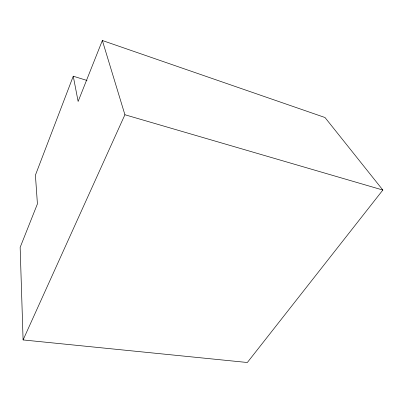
<?xml version="1.0" encoding="UTF-8"?>
<svg xmlns="http://www.w3.org/2000/svg" width="403" height="403" viewBox="0 0 403 403"><rect width="100%" height="100%" fill="white"/><g stroke="black" fill="none" stroke-linecap="round" stroke-linejoin="round"><path stroke-width="0.6" d="M73.25 76.197L35.414 175.169L37.424 203.893L20.15 247.366L23.092 339.936L247.341 362.499L382.85 190.045L324.984 117.51L102.352 40.502L78.132 101.445L73.25 76.197L87.053 80.484M23.092 339.936L124.91 114.744L102.352 40.502M124.91 114.744L382.85 190.045"/></g></svg>
